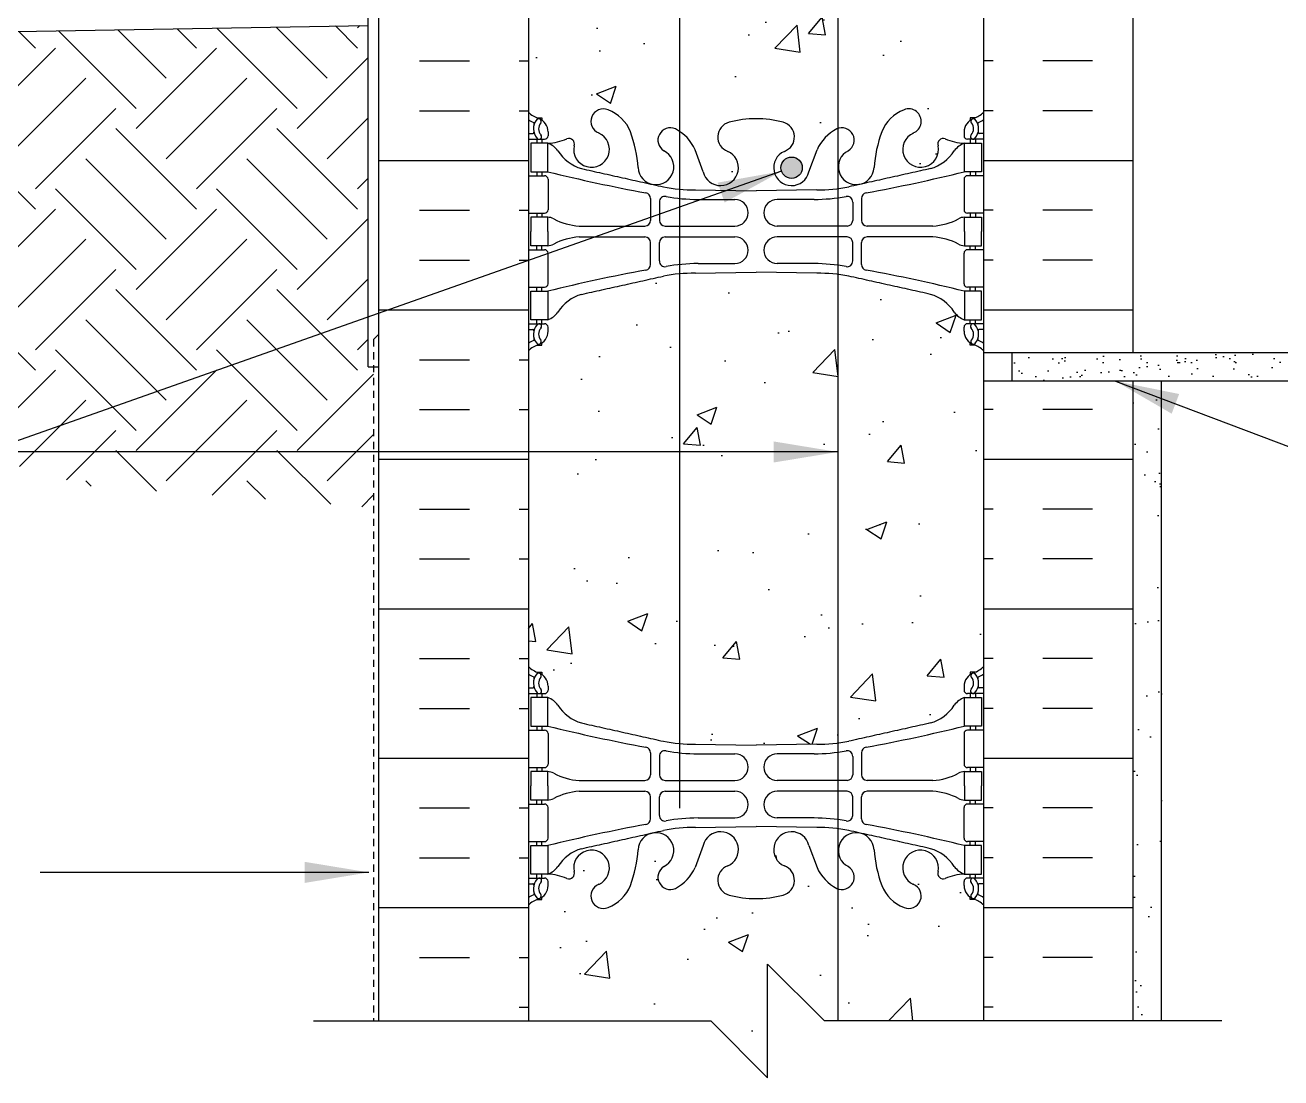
# Model space of a CAD drawing. Header units: inches. Extents: x 151.3 to 208.3, y 104.8 to 175.9.
# Drawn here: x 163.72 to 185.78, y 128.94 to 147.43 of the extents above; entities that cross this region are included whole.
import ezdxf

# ---------------------------------------------------------------- set-up
doc = ezdxf.new("R2010")
doc.units = ezdxf.units.IN
doc.header["$LTSCALE"] = 0.5
doc.header["$MEASUREMENT"] = 0
doc.linetypes.add('DASHED2', pattern=[0.375, 0.25, -0.125])
for name, color, linetype in [('HATCH', 12, 'Continuous'), ('line25', 2, 'Continuous'), ('LINE3', 3, 'Continuous'), ('LINE50', 5, 'Continuous'), ('LINE9', 9, 'Continuous'), ('TEXT', 4, 'Continuous'), ('Web_Edge', 9, 'Continuous')]:
    doc.layers.add(name, color=color, linetype=linetype)
doc.styles.add('DIM', font='romans.shx', dxfattribs={"width": 0.7})
doc.dimstyles.new('ext_12', dxfattribs={"dimscale": 12, "dimtxt": 0.075, "dimasz": 0.09375, "dimexe": 0.09375, "dimexo": 0.0625, "dimgap": 0.0625, "dimtad": 1, "dimdec": 1, "dimzin": 2, "dimdsep": 46, "dimlunit": 4, "dimtxsty": 'DIM', "dimcen": 0.09, "dimdle": 0.09375, "dimclrt": 4, "dimadec": 0, "dimazin": 0, "dimtfac": 1, "dimtdec": 1, "dimtmove": 2, "dimatfit": 3, "dimfxl": 1, "dimfrac": 2, "dimtolj": 1, "dimtzin": 0, "dimarcsym": 0})

msp = doc.modelspace()

# ---------------------------------------------------------------- hatches: boundary and pattern name
at = {"layer": 'HATCH'}
h = msp.add_hatch(dxfattribs=at)
h.set_pattern_fill('AR-CONC', color=256, scale=0.5)
h.set_pattern_definition([(50, (0, 0), (3.5863, -0.31376), [0.375, -4.125]), (355, (0, 0), (-0.693757, 3.76096), [0.3, -3.3]), (100.4514, (0.299, -0.026), (2.892544, 3.4472), [0.3187, -3.50571]), (46.1842, (0, 1), (5.33621, -0.8276), [0.5625, -6.1875]), (96.6356, (0.4447, 0.931), (4.67331, 4.87059), [0.47805, -5.25857]), (351.1842, (0, 1), (4.67331, 4.87059), [0.45, -4.95]), (21, (0.5, 0.75), (2.984535, -2.013094), [0.375, -4.125]), (326, (0.5, 0.75), (1.216577, 3.62575), [0.3, -3.3]), (71.4514, (0.7487, 0.5822), (4.20111, 1.612656), [0.3187, -3.50571]), (37.5, (0, 0), (0.060799, 1.664469), [0, -3.26, 0, -3.35, 0, -3.3125]), (7.5, (0, 0), (1.315348, 1.972059), [0, -1.91, 0, -3.185, 0, -1.2625]), (327.5, (-1.115, 0), (2.669112, -0.1127744), [0, -1.25, 0, -3.9, 0, -5.175]), (317.5, (-1.615, 0), (2.91593, 0.500525), [0, -1.625, 0, -2.59, 0, -3.675])])
edge = h.paths.add_edge_path()
edge.add_line((180.56, 174.938), (177.56, 174.938))
edge.add_line((177.56, 174.938), (176.56, 175.938))
edge.add_line((176.56, 175.938), (176.56, 173.938))
edge.add_line((176.56, 173.938), (175.56, 174.938))
edge.add_line((175.56, 174.938), (172.56, 174.938))
edge.add_line((172.56, 174.938), (172.56, 172.164))
edge.add_arc((172.906, 172.525), 0.5, 226.2109, 246.4218)
edge.add_line((172.706, 172.067), (172.796, 172.067))
edge.add_line((172.796, 172.067), (172.796, 172.025))
edge.add_arc((172.656, 171.818), 0.25, 0, 55.9442, ccw=False)
edge.add_line((172.906, 171.818), (172.906, 171.751))
edge.add_arc((172.843, 171.751), 0.0625, -90, 0, ccw=False)
edge.add_line((172.843, 171.688), (172.796, 171.688))
edge.add_line((172.796, 171.688), (172.796, 171.618))
edge.add_line((172.796, 171.618), (172.901, 171.618))
edge.add_arc((172.779, 171.276), 0.364, 34.9775, 70.3387, ccw=False)
edge.add_arc((173.702, 171.887), 0.743, 212.7919, 253.8107)
edge.add_spline(control_points=[(173.494, 171.173), (174.932, 170.852)], knot_values=[0, 0, 1, 1], degree=1, periodic=0)
edge.add_arc((175.488, 173.784), 2.984, 259.2546, 270.0995)
edge.add_line((175.493, 170.8), (176.56, 170.784))
edge.add_line((176.56, 170.784), (177.627, 170.8))
edge.add_arc((177.632, 173.784), 2.984, 269.9005, 280.7454)
edge.add_spline(control_points=[(178.188, 170.852), (179.626, 171.173)], knot_values=[0, 0, 1, 1], degree=1, periodic=0)
edge.add_arc((179.418, 171.887), 0.743, 286.1893, 327.2081)
edge.add_arc((180.341, 171.276), 0.364, 109.6613, 145.0225, ccw=False)
edge.add_line((180.219, 171.618), (180.324, 171.618))
edge.add_line((180.324, 171.618), (180.324, 171.688))
edge.add_line((180.324, 171.688), (180.276, 171.688))
edge.add_arc((180.276, 171.751), 0.0625, 180, 270, ccw=False)
edge.add_line((180.214, 171.751), (180.214, 171.818))
edge.add_arc((180.464, 171.818), 0.25, 124.0558, 180, ccw=False)
edge.add_line((180.324, 172.025), (180.324, 172.067))
edge.add_line((180.324, 172.067), (180.414, 172.067))
edge.add_arc((180.214, 172.525), 0.5, 293.5782, 313.7891)
edge.add_line((180.56, 172.164), (180.56, 174.938))
h.paths.add_polyline_path([(180.56, 165.938), (180.56, 167.972, 0.088416), (180.414, 168.069), (180.324, 168.069), (180.324, 168.111, -0.249069), (180.214, 168.318), (180.214, 168.386, -0.414214), (180.276, 168.448), (180.324, 168.448), (180.324, 168.518), (180.219, 168.518, 0.085348), (179.889, 168.443, -0.669601), (179.757, 168.563, 2.087231), (179.323, 168.338, -1), (179.16, 167.93, -0.21345), (178.767, 168.319, -0.069923), (178.631, 168.963, 1.702394), (178.181, 168.65, -0.940793), (177.977, 168.267, -0.173075), (177.631, 168.634), (177.489, 169.02, 1.612474), (177.057, 168.661, -0.734872), (177.034, 168.15, -0.068475), (176.56, 168.088, -0.068475), (176.086, 168.15, -0.734872), (176.063, 168.661, 1.612474), (175.631, 169.02), (175.489, 168.634, -0.173075), (175.143, 168.267, -0.940793), (174.939, 168.65, 1.702394), (174.489, 168.963, -0.069923), (174.352, 168.319, -0.21345), (173.96, 167.93, -1), (173.797, 168.338, 2.087231), (173.363, 168.563, -0.669601), (173.23, 168.443, 0.085348), (172.901, 168.518), (172.796, 168.518), (172.796, 168.448), (172.843, 168.448, -0.414214), (172.906, 168.386), (172.906, 168.318, -0.249069), (172.796, 168.111), (172.796, 168.069), (172.706, 168.069, 0.088416), (172.56, 167.972), (172.56, 165.938), (172.56, 165.178), (172.645, 165.439, -0.6), (172.745, 165.439), (172.794, 165.289), (172.92, 165.289, -0.414214), (172.97, 165.239), (172.97, 165.209), (173.07, 165.209), (173.07, 163.608, -0.380397), (173.363, 163.312, 2.087231), (173.797, 163.537, -1), (173.96, 163.946, -0.21345), (174.352, 163.557, -0.069923), (174.489, 162.913, 1.702394), (174.939, 163.225, -0.940793), (175.143, 163.609, -0.173075), (175.489, 163.242), (175.631, 162.855, 1.612474), (176.063, 163.215, -0.734872), (176.086, 163.726, -0.068475), (176.56, 163.788, -0.068475), (177.034, 163.726, -0.734872), (177.057, 163.215, 1.612474), (177.489, 162.855), (177.631, 163.242, -0.173075), (177.977, 163.609, -0.940793), (178.181, 163.225, 1.702394), (178.631, 162.913, -0.069923), (178.767, 163.557, -0.21345), (179.16, 163.946, -1), (179.323, 163.537, 2.087231), (179.757, 163.312, -0.380392), (180.05, 163.608), (180.05, 165.209), (180.15, 165.209), (180.15, 165.239, -0.414214), (180.2, 165.289), (180.326, 165.289), (180.375, 165.439, -0.6), (180.475, 165.439), (180.56, 165.178)])
h.paths.add_polyline_path([(176.484, 162.052, 0.225652), (176.109, 162.427), (173.445, 162.427, 0.225652), (173.07, 162.052), (173.07, 161.211, 0.225652), (173.445, 160.836), (176.109, 160.836, 0.225652), (176.484, 161.211)])
h.paths.add_polyline_path([(176.484, 160.27, 0.225652), (176.109, 160.645), (173.445, 160.645, 0.225652), (173.07, 160.27), (173.07, 159.43, 0.225652), (173.445, 159.055), (176.109, 159.055, 0.225652), (176.484, 159.43)])
h.paths.add_polyline_path([(180.05, 160.27, 0.225652), (179.675, 160.645), (177.011, 160.645, 0.225652), (176.636, 160.27), (176.636, 159.43, 0.225652), (177.011, 159.055), (179.675, 159.055, 0.225652), (180.05, 159.43)])
h.paths.add_polyline_path([(180.05, 162.052, 0.225652), (179.675, 162.427), (177.011, 162.427, 0.225652), (176.636, 162.052), (176.636, 161.211, 0.225652), (177.011, 160.836), (179.675, 160.836, 0.225652), (180.05, 161.211)])
h.paths.add_polyline_path([(172.87, 158.404, -0.37063), (173.063, 158.447, -0.37063), (173.256, 158.404, -0.520567), (173.536, 158.402, -0.520567), (173.815, 158.41, -0.520567), (174.126, 158.42, -0.445343), (174.348, 158.38, -0.520567), (174.576, 158.387, -0.520567), (174.825, 158.395, -0.520567), (175.104, 158.393, -0.520567), (175.384, 158.402, -0.520567), (175.694, 158.411, -0.445343), (175.917, 158.372, -0.520567), (176.145, 158.379, -0.520567), (176.393, 158.387, -0.520567), (176.673, 158.385, -0.520567), (176.952, 158.393, -0.520567), (177.263, 158.403, -0.445343), (177.485, 158.363, -0.520567), (177.713, 158.37, -0.520567), (177.961, 158.378, -0.175549), (178.057, 158.444, -0.175549), (178.153, 158.378, -0.520567), (178.401, 158.37, -0.520567), (178.629, 158.363, -0.445343), (178.852, 158.403, -0.445343), (179.074, 158.363, -0.520567), (179.302, 158.37, -0.520567), (179.55, 158.378, -0.175549), (179.646, 158.444, -0.175549), (179.742, 158.378, -0.520567), (179.99, 158.37, -0.520567), (180.218, 158.363, -0.316111), (180.56, 158.428), (192.208, 158.428), (192.208, 157.795), (191.208, 156.795), (193.208, 156.795), (192.208, 155.795), (192.208, 155.678), (180.56, 155.678), (180.56, 155.415, 0.567652), (180.3, 155.4), (180.3, 155.423, 0.492671), (180.08, 155.406, 0.445343), (179.857, 155.446, 0.445343), (179.634, 155.406, 0.520567), (179.407, 155.413, 0.520567), (179.158, 155.421, 0.520567), (178.879, 155.419, 0.520567), (178.599, 155.428, 0.077714), (178.56, 155.471, 0.077714), (178.521, 155.428, 0.520567), (178.241, 155.419, 0.520567), (177.961, 155.421, 0.520567), (177.713, 155.413, 0.520567), (177.485, 155.406, 0.445343), (177.263, 155.446, 0.520567), (176.952, 155.436, 0.520567), (176.673, 155.428, 0.520567), (176.393, 155.429, 0.520567), (176.145, 155.422, 0.520567), (175.917, 155.415, 0.445343), (175.694, 155.454, 0.520567), (175.384, 155.445, 0.520567), (175.104, 155.436, 0.520567), (174.825, 155.438, 0.520567), (174.576, 155.43, 0.520567), (174.348, 155.423, 0.445343), (174.126, 155.463, 0.520567), (173.815, 155.453, 0.520567), (173.536, 155.444, 0.520567), (173.256, 155.446, 0.520567), (173.008, 155.439, 0.182404), (172.925, 155.492), (172.925, 155.483), (172.84, 155.483, 0.145019), (172.78, 155.432, 0.122352), (172.727, 155.483), (172.575, 155.483, 0.028683), (172.56, 155.473), (172.56, 158.437, -0.068144), (172.59, 158.402, -0.520567)])
h.paths.add_polyline_path([(172.64, 157.743, -0.414214), (172.6, 157.703, -0.414214), (172.56, 157.743), (172.56, 157.963, -0.414214), (172.6, 158.003, -0.414214), (172.64, 157.963)], flags=16)
h.paths.add_polyline_path([(172.64, 156.133), (172.64, 155.913, -0.414214), (172.6, 155.873, -0.414214), (172.56, 155.913), (172.56, 156.133, -0.414214), (172.6, 156.173, -0.414214)], flags=16)
h.paths.add_polyline_path([(180.05, 158.719, 0.268138), (179.889, 158.867), (173.231, 158.867, 0.268156), (173.07, 158.719), (173.07, 158.45, -0.356222), (173.256, 158.404, -0.520567), (173.536, 158.402, -0.520567), (173.815, 158.41, -0.520567), (174.126, 158.42, -0.445343), (174.348, 158.38, -0.520567), (174.576, 158.387, -0.520567), (174.825, 158.395, -0.520567), (175.104, 158.393, -0.520567), (175.384, 158.402, -0.520567), (175.694, 158.411, -0.445343), (175.917, 158.372, -0.520567), (176.145, 158.379, -0.520567), (176.393, 158.387, -0.520567), (176.673, 158.385, -0.520567), (176.952, 158.393, -0.520567), (177.263, 158.403, -0.445343), (177.485, 158.363, -0.520567), (177.713, 158.37, -0.520567), (177.961, 158.378, -0.175549), (178.057, 158.444, -0.175549), (178.153, 158.378, -0.520567), (178.401, 158.37, -0.520567), (178.629, 158.363, -0.445343), (178.852, 158.403, -0.445343), (179.074, 158.363, -0.520567), (179.302, 158.37, -0.520567), (179.55, 158.378, -0.175549), (179.646, 158.444, -0.175549), (179.742, 158.378, -0.520567), (179.99, 158.37, -0.138388), (180.05, 158.416)])
h.paths.add_polyline_path([(180.05, 155.441, 0.356878), (179.857, 155.446, 0.445343), (179.634, 155.406, 0.520567), (179.407, 155.413, 0.520567), (179.158, 155.421, 0.520567), (178.879, 155.419, 0.520567), (178.599, 155.428, 0.077714), (178.56, 155.471, 0.077714), (178.521, 155.428, 0.520567), (178.241, 155.419, 0.520567), (177.961, 155.421, 0.520567), (177.713, 155.413, 0.520567), (177.485, 155.406, 0.445343), (177.263, 155.446, 0.520567), (176.952, 155.436, 0.520567), (176.673, 155.428, 0.520567), (176.393, 155.429, 0.520567), (176.145, 155.422, 0.520567), (175.917, 155.415, 0.445343), (175.694, 155.454, 0.520567), (175.384, 155.445, 0.520567), (175.104, 155.436, 0.520567), (174.825, 155.438, 0.520567), (174.576, 155.43, 0.520567), (174.348, 155.423, 0.445343), (174.126, 155.463, 0.520567), (173.815, 155.453, 0.520567), (173.536, 155.444, 0.520567), (173.256, 155.446, 0.356222), (173.07, 155.493), (173.07, 155.157, 0.268156), (173.231, 155.008), (179.889, 155.008, 0.268138), (180.05, 155.157)])
h.paths.add_polyline_path([(199.768, 158.428), (193.208, 158.428), (193.208, 158.19), (192.208, 157.19), (194.208, 157.19), (193.208, 156.19), (193.208, 155.678), (193.605, 155.678), (196.017, 155.678, -0.679626), (196.017, 156.178), (196.45, 156.301, 0.684458), (196.45, 156.801), (196.128, 156.801), (196.128, 156.926), (196.471, 156.926, -0.714868), (196.489, 156.182), (196.058, 156.06, 0.616244), (196.045, 155.803), (196.513, 155.803, -0.207325), (196.859, 155.678), (199.768, 155.678)])
h.paths.add_polyline_path([(180.56, 148.697), (180.481, 148.455, -0.725737), (180.375, 148.436), (180.326, 148.586), (180.2, 148.586, -0.414214), (180.15, 148.636), (180.15, 148.666), (180.05, 148.666), (180.05, 150.268, -0.380392), (179.757, 150.563, 2.087231), (179.323, 150.338, -1), (179.16, 149.93, -0.21345), (178.767, 150.319, -0.069923), (178.631, 150.963, 1.629604), (178.16, 150.662, -0.994662), (177.977, 150.267, -0.173075), (177.631, 150.634), (177.489, 151.02, 1.612474), (177.057, 150.661, -0.734872), (177.034, 150.15, -0.068475), (176.56, 150.088, -0.068475), (176.086, 150.15, -0.734872), (176.063, 150.661, 1.612474), (175.631, 151.02), (175.489, 150.634, -0.173075), (175.143, 150.267, -0.994662), (174.96, 150.662, 1.629604), (174.489, 150.963, -0.069923), (174.352, 150.319, -0.21345), (173.96, 149.93, -1), (173.797, 150.338, 2.087231), (173.363, 150.563, -0.380397), (173.07, 150.268), (173.07, 148.666), (172.97, 148.666), (172.97, 148.636, -0.414214), (172.92, 148.586), (172.794, 148.586), (172.751, 148.455, -0.725737), (172.645, 148.436), (172.56, 148.697), (172.56, 147.938), (172.56, 145.903, 0.088416), (172.706, 145.806), (172.796, 145.806), (172.796, 145.764, -0.249069), (172.906, 145.557), (172.906, 145.49, -0.414214), (172.843, 145.427), (172.796, 145.427), (172.796, 145.357), (172.901, 145.357, 0.085348), (173.23, 145.433, -0.669601), (173.363, 145.312, 2.087231), (173.797, 145.537, -1), (173.96, 145.946, -0.21345), (174.352, 145.557, -0.069923), (174.489, 144.913, 1.629604), (174.96, 145.214, -0.994662), (175.143, 145.609, -0.173075), (175.489, 145.242), (175.631, 144.855, 1.612474), (176.063, 145.215, -0.734872), (176.086, 145.726, -0.068475), (176.56, 145.788, -0.068475), (177.034, 145.726, -0.734872), (177.057, 145.215, 1.612474), (177.489, 144.855), (177.631, 145.242, -0.173075), (177.977, 145.609, -0.994662), (178.16, 145.214, 1.629604), (178.631, 144.913, -0.069923), (178.767, 145.557, -0.21345), (179.16, 145.946, -1), (179.323, 145.537, 2.087231), (179.757, 145.312, -0.669601), (179.889, 145.433, 0.085348), (180.219, 145.357), (180.324, 145.357), (180.324, 145.427), (180.276, 145.427, -0.414214), (180.214, 145.49), (180.214, 145.557, -0.249069), (180.324, 145.764), (180.324, 145.806), (180.414, 145.806, 0.088416), (180.56, 145.903), (180.56, 147.938)])
h.paths.add_polyline_path([(176.484, 154.446, 0.225652), (176.109, 154.821), (173.445, 154.821, 0.225652), (173.07, 154.446), (173.07, 153.605, 0.225652), (173.445, 153.23), (176.109, 153.23, 0.225652), (176.484, 153.605)])
h.paths.add_polyline_path([(176.484, 152.665, 0.225652), (176.109, 153.04), (173.445, 153.04, 0.225652), (173.07, 152.665), (173.07, 151.824, 0.225652), (173.445, 151.449), (176.109, 151.449, 0.225652), (176.484, 151.824)])
h.paths.add_polyline_path([(180.05, 152.665, 0.225652), (179.675, 153.04), (177.011, 153.04, 0.225652), (176.636, 152.665), (176.636, 151.824, 0.225652), (177.011, 151.449), (179.675, 151.449, 0.225652), (180.05, 151.824)])
h.paths.add_polyline_path([(180.56, 131.972, 0.088416), (180.414, 132.069), (180.324, 132.069), (180.324, 132.111, -0.249069), (180.214, 132.318), (180.214, 132.386, -0.414214), (180.276, 132.448), (180.324, 132.448), (180.324, 132.518), (180.219, 132.518, 0.085348), (179.889, 132.443, -0.669601), (179.757, 132.563, 2.087231), (179.323, 132.338, -1), (179.16, 131.93, -0.21345), (178.767, 132.319, -0.069923), (178.631, 132.963, 1.629604), (178.16, 132.662, -0.994662), (177.977, 132.267, -0.173075), (177.631, 132.634), (177.489, 133.02, 1.612474), (177.057, 132.661, -0.734872), (177.034, 132.15, -0.068475), (176.56, 132.088, -0.068475), (176.086, 132.15, -0.734872), (176.063, 132.661, 1.612474), (175.631, 133.02), (175.489, 132.634, -0.173075), (175.143, 132.267, -0.994662), (174.96, 132.662, 1.629604), (174.489, 132.963, -0.069923), (174.352, 132.319, -0.21345), (173.96, 131.93, -1), (173.797, 132.338, 2.087231), (173.363, 132.563, -0.669601), (173.23, 132.443, 0.085348), (172.901, 132.518), (172.796, 132.518), (172.796, 132.448), (172.843, 132.448, -0.414214), (172.906, 132.386), (172.906, 132.318, -0.249069), (172.796, 132.111), (172.796, 132.069), (172.706, 132.069, 0.088416), (172.56, 131.972), (172.56, 129.938), (175.763, 129.938), (176.763, 128.938), (176.763, 130.938), (177.763, 129.938), (180.56, 129.938)])
h = msp.add_hatch(dxfattribs=at)
h.set_pattern_fill('INSUL', color=256, scale=7, style=0)
h.set_pattern_definition([(0, (-2753.6016, -267.0718), (0, 2.625), []), (0, (-2753.6016, -266.1968), (0, 2.625), [0.875, -0.875]), (0, (-2753.6016, -265.3218), (0, 2.625), [0.875, -0.875])])
h.paths.add_polyline_path([(169.935, 129.938), (170.372, 129.938), (170.372, 130.438), (171.872, 130.438), (171.872, 129.938), (172.56, 129.938), (172.56, 147.938), (171.872, 147.938), (171.872, 148.438), (170.372, 148.438), (170.372, 147.938), (169.935, 147.938)])
h = msp.add_hatch(dxfattribs=at)
h.set_pattern_fill('INSUL', color=256, scale=7, style=0)
h.set_pattern_definition([(180, (3106.7215, -267.0718), (0, 2.625), []), (180, (3106.7215, -266.1968), (0, 2.625), [0.875, -0.875]), (180, (3106.7215, -265.3218), (0, 2.625), [0.875, -0.875])])
h.paths.add_polyline_path([(180.56, 141.678), (183.185, 141.678), (183.185, 147.938), (182.747, 147.938), (182.747, 148.438), (181.247, 148.438), (181.247, 147.938), (180.56, 147.938)])
h.paths.add_polyline_path([(183.185, 141.178), (180.56, 141.178), (180.56, 129.938), (181.247, 129.938), (181.247, 130.438), (182.747, 130.438), (182.747, 129.938), (183.185, 129.938)])
h = msp.add_hatch(dxfattribs=at)
h.set_pattern_fill('EARTH', color=256, scale=8, angle=45, style=0)
h.set_pattern_definition([(45, (62.0756, -39.2949), (2e-16, 2.828427), [2, -2]), (45, (61.5452, -38.7645), (2e-16, 2.828427), [2, -2]), (45, (61.0149, -38.2342), (2e-16, 2.828427), [2, -2]), (135, (61.0149, -37.8806), (-2.828427, 4e-16), [2, -2]), (135, (61.5452, -37.3503), (-2.828427, 4e-16), [2, -2]), (135, (62.0756, -36.82), (-2.828427, 4e-16), [2, -2])])
h.paths.add_polyline_path([(169.841, 138.957), (169.841, 141.428), (169.747, 141.428), (169.747, 147.428), (151.751, 147.114), (151.751, 146.005), (153.184, 145.079), (155.232, 144.145), (157.948, 141.921), (160.307, 140.631), (164.804, 139.341)])
h = msp.add_hatch(dxfattribs=at)
h.set_pattern_fill('AR-CONC', color=256, scale=0.5)
edge = h.paths.add_edge_path()
edge.add_arc((180.214, 141.35), 0.5, 46.2109, 66.4218)
edge.add_line((180.414, 141.808), (180.324, 141.808))
edge.add_line((180.324, 141.808), (180.324, 141.85))
edge.add_arc((180.464, 142.057), 0.25, 180, 235.9442, ccw=False)
edge.add_line((180.214, 142.057), (180.214, 142.125))
edge.add_arc((180.276, 142.125), 0.0625, 90, 180, ccw=False)
edge.add_line((180.276, 142.187), (180.324, 142.187))
edge.add_line((180.324, 142.187), (180.324, 142.257))
edge.add_line((180.324, 142.257), (180.219, 142.257))
edge.add_arc((180.341, 142.6), 0.364, 214.9775, 250.3387, ccw=False)
edge.add_arc((179.418, 141.989), 0.743, 32.7919, 73.8107)
edge.add_spline(control_points=[(179.626, 142.703), (178.188, 143.023)], knot_values=[0, 0, 1, 1], degree=1, periodic=0)
edge.add_arc((177.632, 140.091), 2.984, 79.2546, 90.0995)
edge.add_line((177.627, 143.075), (176.56, 143.091))
edge.add_line((176.56, 143.091), (175.493, 143.075))
edge.add_arc((175.488, 140.091), 2.984, 89.9005, 100.7454)
edge.add_spline(control_points=[(174.932, 143.023), (173.494, 142.703)], knot_values=[0, 0, 1, 1], degree=1, periodic=0)
edge.add_arc((173.702, 141.989), 0.743, 106.1893, 147.2081)
edge.add_arc((172.779, 142.6), 0.364, 289.6613, 325.0225, ccw=False)
edge.add_line((172.901, 142.257), (172.796, 142.257))
edge.add_line((172.796, 142.257), (172.796, 142.187))
edge.add_line((172.796, 142.187), (172.843, 142.187))
edge.add_arc((172.843, 142.125), 0.0625, 0, 90, ccw=False)
edge.add_line((172.906, 142.125), (172.906, 142.057))
edge.add_arc((172.656, 142.057), 0.25, 304.0558, 360, ccw=False)
edge.add_line((172.796, 141.85), (172.796, 141.808))
edge.add_line((172.796, 141.808), (172.706, 141.808))
edge.add_arc((172.906, 141.35), 0.5, 113.5782, 133.7891)
edge.add_line((172.56, 141.711), (172.56, 136.164))
edge.add_arc((172.906, 136.525), 0.5, 226.2109, 246.4218)
edge.add_line((172.706, 136.067), (172.796, 136.067))
edge.add_line((172.796, 136.067), (172.796, 136.025))
edge.add_arc((172.656, 135.818), 0.25, 0, 55.9442, ccw=False)
edge.add_line((172.906, 135.818), (172.906, 135.751))
edge.add_arc((172.843, 135.751), 0.0625, -90, 0, ccw=False)
edge.add_line((172.843, 135.688), (172.796, 135.688))
edge.add_line((172.796, 135.688), (172.796, 135.618))
edge.add_line((172.796, 135.618), (172.901, 135.618))
edge.add_arc((172.779, 135.276), 0.364, 34.9775, 70.3387, ccw=False)
edge.add_arc((173.702, 135.887), 0.743, 212.7919, 253.8107)
edge.add_spline(control_points=[(173.494, 135.173), (174.932, 134.852)], knot_values=[0, 0, 1, 1], degree=1, periodic=0)
edge.add_arc((175.488, 137.784), 2.984, 259.2546, 270.0995)
edge.add_line((175.493, 134.8), (176.56, 134.784))
edge.add_line((176.56, 134.784), (177.627, 134.8))
edge.add_arc((177.632, 137.784), 2.984, 269.9005, 280.7454)
edge.add_spline(control_points=[(178.188, 134.852), (179.626, 135.173)], knot_values=[0, 0, 1, 1], degree=1, periodic=0)
edge.add_arc((179.418, 135.887), 0.743, 286.1893, 327.2081)
edge.add_arc((180.341, 135.276), 0.364, 109.6613, 145.0225, ccw=False)
edge.add_line((180.219, 135.618), (180.324, 135.618))
edge.add_line((180.324, 135.618), (180.324, 135.688))
edge.add_line((180.324, 135.688), (180.276, 135.688))
edge.add_arc((180.276, 135.751), 0.0625, 180, 270, ccw=False)
edge.add_line((180.214, 135.751), (180.214, 135.818))
edge.add_arc((180.464, 135.818), 0.25, 124.0558, 180, ccw=False)
edge.add_line((180.324, 136.025), (180.324, 136.067))
edge.add_line((180.324, 136.067), (180.414, 136.067))
edge.add_arc((180.214, 136.525), 0.5, 293.5782, 313.7891)
edge.add_line((180.56, 136.164), (180.56, 141.711))
h = msp.add_hatch(dxfattribs=at)
h.set_pattern_fill('AR-SAND', color=256, scale=0.25, style=0)
h.set_pattern_definition([(37.5, (118.738, 48.12135), (-0.0157483, 0.481706), [0, -0.38, 0, -0.425, 0, -0.40625]), (7.5, (118.738, 48.12135), (0.4424442, 0.7055365), [0, -0.205, 0, -0.3425, 0, -0.13125]), (327.5, (118.4305, 48.12135), (0.7785355, 0.0014148), [0, -0.125, 0, -0.45, 0, -0.5875]), (317.5, (118.4305, 48.12135), (0.7515317, 0.219419), [0, -0.0625, 0, -0.295, 0, -0.3375])])
h.paths.add_polyline_path([(199.768, 141.178), (199.768, 141.678), (181.06, 141.678), (181.06, 141.178)])
h = msp.add_hatch(dxfattribs=at)
h.set_pattern_fill('AR-SAND', color=256, scale=0.5, style=0)
h.set_pattern_definition([(37.5, (64.07556, -39.29485), (-0.0314967, 0.963412), [0, -0.76, 0, -0.85, 0, -0.8125]), (7.5, (64.0756, -39.2949), (0.884888, 1.411073), [0, -0.41, 0, -0.685, 0, -0.2625]), (327.5, (63.46056, -39.29485), (1.557071, 0.0028295), [0, -0.25, 0, -0.9, 0, -1.175]), (317.5, (63.4606, -39.2949), (1.503063, 0.438838), [0, -0.125, 0, -0.59, 0, -0.675])])
h.paths.add_polyline_path([(183.685, 141.178), (183.185, 141.178), (183.185, 138.248), (183.685, 137.3)])
h.paths.add_polyline_path([(183.685, 137.3), (183.185, 138.248), (183.185, 129.938), (183.685, 129.938)])
at = {"layer": 'LINE3'}
msp.add_hatch(color=256, dxfattribs=at).paths.add_polyline_path([(176.996, 144.928, 1), (177.371, 144.928, 1)])

# ---------------------------------------------------------------- linework, layer by layer
at = {"layer": 'HATCH'}
msp.add_line((176.278, 144.904), (176.278, 144.904), dxfattribs=at)
at = {"layer": 'line25'}
for p, q in [((172.56, 147.938), (172.56, 129.938)), ((180.56, 129.938), (180.56, 147.938)), ((181.06, 141.178), (181.06, 141.678))]:
    msp.add_line(p, q, dxfattribs=at)
at = {"layer": 'LINE3'}
for p, q in [((175.214, 174.738), (175.214, 133.678)), ((177.995, 152.889), (177.995, 129.938))]:
    msp.add_line(p, q, dxfattribs=at)
msp.add_circle((177.184, 144.928), 0.188, dxfattribs=at)
at = {"layer": 'LINE50'}
for p, q in [((169.935, 129.938), (169.935, 147.938)), ((183.185, 141.678), (183.185, 147.938)), ((151.553, 147.11), (169.747, 147.428)), ((183.185, 129.938), (183.185, 141.178))]:
    msp.add_line(p, q, dxfattribs=at)
at = {"layer": 'LINE9', "color": 9}
msp.add_line((169.747, 141.428), (169.747, 154.003), dxfattribs=at)
at = {"layer": 'LINE9', "linetype": 'DASHED2'}
for q in [(169.935, 142.004), (169.841, 129.938)]:
    msp.add_line((169.841, 141.91), q, dxfattribs=at)
at = {"layer": 'LINE9'}
for p, q in [((199.768, 141.678), (180.56, 141.678)), ((169.747, 141.428), (169.935, 141.428)), ((199.768, 141.178), (180.56, 141.178)), ((183.685, 129.938), (183.685, 141.178)), ((176.763, 128.938), (176.763, 130.938)), ((176.763, 130.938), (177.763, 129.938)), ((168.785, 129.938), (175.763, 129.938)), ((175.763, 129.938), (176.763, 128.938)), ((184.741, 129.938), (177.763, 129.938))]:
    msp.add_line(p, q, dxfattribs=at)
at = {"layer": 'Web_Edge'}
for p, q in [((172.706, 145.806), (172.796, 145.806)), ((172.796, 145.806), (172.796, 145.764)), ((180.414, 145.806), (180.324, 145.806)), ((180.324, 145.806), (180.324, 145.764)), ((172.56, 145.527), (172.638, 145.527)), ((172.56, 145.427), (172.843, 145.427)), ((172.706, 145.427), (172.706, 145.357)), ((172.796, 145.427), (172.796, 145.357)), ((172.906, 145.557), (172.906, 145.49)), ((180.214, 145.557), (180.214, 145.49)), ((180.56, 145.427), (180.276, 145.427)), ((180.324, 145.427), (180.324, 145.357)), ((180.414, 145.427), (180.414, 145.357)), ((180.56, 145.527), (180.482, 145.527)), ((175.631, 144.855), (175.489, 145.242)), ((177.489, 144.855), (177.631, 145.242)), ((172.56, 144.787), (172.843, 144.787)), ((172.706, 144.857), (172.706, 144.787)), ((172.796, 144.857), (172.796, 144.787)), ((172.906, 144.725), (172.906, 144.19)), ((180.214, 144.725), (180.214, 144.19)), ((180.56, 144.787), (180.276, 144.787)), ((180.324, 144.857), (180.324, 144.787)), ((180.414, 144.857), (180.414, 144.787)), ((175.493, 144.539), (176.56, 144.523)), ((177.627, 144.539), (176.56, 144.523)), ((174.708, 144.387), (174.708, 144.002)), ((174.861, 144.325), (174.861, 144.002)), ((175.541, 144.371), (176.188, 144.371)), ((177.579, 144.371), (176.932, 144.371)), ((178.259, 144.325), (178.259, 144.002)), ((178.412, 144.387), (178.412, 144.002)), ((172.56, 144.127), (172.843, 144.127)), ((172.706, 144.127), (172.706, 144.057)), ((172.796, 144.127), (172.796, 144.057)), ((180.56, 144.127), (180.276, 144.127)), ((180.324, 144.127), (180.324, 144.057)), ((180.414, 144.127), (180.414, 144.057)), ((173.454, 143.902), (174.608, 143.902)), ((174.961, 143.902), (176.188, 143.902)), ((178.159, 143.902), (176.932, 143.902)), ((179.666, 143.902), (178.512, 143.902)), ((173.454, 143.713), (174.608, 143.712)), ((174.961, 143.712), (176.188, 143.712)), ((178.159, 143.712), (176.932, 143.712)), ((179.666, 143.713), (178.512, 143.712)), ((172.56, 143.487), (172.843, 143.487)), ((172.706, 143.487), (172.706, 143.557)), ((172.796, 143.487), (172.796, 143.557)), ((172.906, 142.89), (172.906, 143.425)), ((174.708, 143.227), (174.708, 143.612)), ((174.861, 143.289), (174.861, 143.612)), ((178.259, 143.289), (178.259, 143.612)), ((178.412, 143.227), (178.412, 143.612)), ((180.214, 142.89), (180.214, 143.425)), ((180.56, 143.487), (180.276, 143.487)), ((180.324, 143.487), (180.324, 143.557)), ((180.414, 143.487), (180.414, 143.557)), ((175.541, 143.243), (176.188, 143.243)), ((177.579, 143.243), (176.932, 143.243)), ((175.493, 143.075), (176.56, 143.091)), ((177.627, 143.075), (176.56, 143.091)), ((172.56, 142.827), (172.843, 142.827)), ((172.706, 142.757), (172.706, 142.827)), ((172.796, 142.757), (172.796, 142.827)), ((180.56, 142.827), (180.276, 142.827)), ((180.324, 142.757), (180.324, 142.827)), ((180.414, 142.757), (180.414, 142.827)), ((172.56, 142.187), (172.843, 142.187)), ((172.56, 142.087), (172.638, 142.087)), ((172.706, 142.187), (172.706, 142.257)), ((172.796, 142.187), (172.796, 142.257)), ((172.906, 142.057), (172.906, 142.125)), ((180.214, 142.057), (180.214, 142.125)), ((180.56, 142.187), (180.276, 142.187)), ((180.324, 142.187), (180.324, 142.257)), ((180.414, 142.187), (180.414, 142.257)), ((180.56, 142.087), (180.482, 142.087)), ((172.796, 141.808), (172.796, 141.85)), ((180.324, 141.808), (180.324, 141.85)), ((172.706, 141.808), (172.796, 141.808)), ((180.414, 141.808), (180.324, 141.808)), ((172.706, 136.067), (172.796, 136.067)), ((172.796, 136.067), (172.796, 136.025)), ((180.414, 136.067), (180.324, 136.067)), ((180.324, 136.067), (180.324, 136.025)), ((172.56, 135.788), (172.638, 135.788)), ((172.56, 135.688), (172.843, 135.688)), ((172.706, 135.688), (172.706, 135.618)), ((172.796, 135.688), (172.796, 135.618)), ((172.906, 135.818), (172.906, 135.751)), ((180.214, 135.818), (180.214, 135.751)), ((180.56, 135.688), (180.276, 135.688)), ((180.324, 135.688), (180.324, 135.618)), ((180.414, 135.688), (180.414, 135.618)), ((180.56, 135.788), (180.482, 135.788)), ((172.56, 135.048), (172.843, 135.048)), ((172.706, 135.118), (172.706, 135.048)), ((172.796, 135.118), (172.796, 135.048)), ((180.56, 135.048), (180.276, 135.048)), ((180.324, 135.118), (180.324, 135.048)), ((180.414, 135.118), (180.414, 135.048)), ((172.906, 134.986), (172.906, 134.451)), ((175.493, 134.8), (176.56, 134.784)), ((177.627, 134.8), (176.56, 134.784)), ((180.214, 134.986), (180.214, 134.451)), ((174.708, 134.648), (174.708, 134.264)), ((174.861, 134.586), (174.861, 134.264)), ((175.541, 134.632), (176.188, 134.632)), ((177.579, 134.632), (176.932, 134.632)), ((178.259, 134.586), (178.259, 134.264)), ((178.412, 134.648), (178.412, 134.264)), ((172.56, 134.388), (172.843, 134.388)), ((172.706, 134.388), (172.706, 134.318)), ((172.796, 134.388), (172.796, 134.318)), ((180.56, 134.388), (180.276, 134.388)), ((180.324, 134.388), (180.324, 134.318)), ((180.414, 134.388), (180.414, 134.318)), ((173.454, 134.163), (174.608, 134.164)), ((174.961, 134.164), (176.188, 134.164)), ((178.159, 134.164), (176.932, 134.164)), ((179.666, 134.163), (178.512, 134.164)), ((173.454, 133.974), (174.608, 133.973)), ((174.961, 133.973), (176.188, 133.973)), ((178.159, 133.973), (176.932, 133.973)), ((179.666, 133.974), (178.512, 133.973)), ((172.56, 133.748), (172.843, 133.748)), ((172.706, 133.748), (172.706, 133.818)), ((172.796, 133.748), (172.796, 133.818)), ((174.708, 133.488), (174.708, 133.873)), ((174.861, 133.55), (174.861, 133.873)), ((178.259, 133.55), (178.259, 133.873)), ((178.412, 133.488), (178.412, 133.873)), ((180.56, 133.748), (180.276, 133.748)), ((180.324, 133.748), (180.324, 133.818)), ((180.414, 133.748), (180.414, 133.818)), ((172.906, 133.151), (172.906, 133.686)), ((175.541, 133.504), (176.188, 133.504)), ((177.579, 133.504), (176.932, 133.504)), ((180.214, 133.151), (180.214, 133.686)), ((175.493, 133.336), (176.56, 133.352)), ((177.627, 133.336), (176.56, 133.352)), ((172.56, 133.088), (172.843, 133.088)), ((172.706, 133.018), (172.706, 133.088)), ((172.796, 133.018), (172.796, 133.088)), ((180.56, 133.088), (180.276, 133.088)), ((180.324, 133.018), (180.324, 133.088)), ((180.414, 133.018), (180.414, 133.088)), ((175.631, 133.02), (175.489, 132.634)), ((177.489, 133.02), (177.631, 132.634)), ((172.56, 132.448), (172.843, 132.448)), ((172.706, 132.448), (172.706, 132.518)), ((172.796, 132.448), (172.796, 132.518)), ((172.906, 132.318), (172.906, 132.386)), ((180.214, 132.318), (180.214, 132.386)), ((180.56, 132.448), (180.276, 132.448)), ((180.324, 132.448), (180.324, 132.518)), ((180.414, 132.448), (180.414, 132.518)), ((172.56, 132.348), (172.638, 132.348)), ((180.56, 132.348), (180.482, 132.348)), ((172.706, 132.069), (172.796, 132.069)), ((172.796, 132.069), (172.796, 132.111)), ((180.324, 132.069), (180.324, 132.111)), ((180.414, 132.069), (180.324, 132.069))]:
    msp.add_line(p, q, dxfattribs=at)
for points in [[(172.601, 144.857), (172.901, 144.857), (172.901, 145.357), (172.601, 145.357)], [(180.519, 144.857), (180.219, 144.857), (180.219, 145.357), (180.519, 145.357)], [(172.601, 142.757), (172.901, 142.757), (172.901, 142.257), (172.601, 142.257)], [(180.519, 142.757), (180.219, 142.757), (180.219, 142.257), (180.519, 142.257)], [(172.601, 135.118), (172.901, 135.118), (172.901, 135.618), (172.601, 135.618)], [(180.519, 135.118), (180.219, 135.118), (180.219, 135.618), (180.519, 135.618)], [(172.601, 133.018), (172.901, 133.018), (172.901, 132.518), (172.601, 132.518)], [(180.519, 133.018), (180.219, 133.018), (180.219, 132.518), (180.519, 132.518)]]:
    msp.add_lwpolyline(points, close=True, dxfattribs=at)
for points in [[(172.901, 143.807), (172.901, 144.057), (172.601, 144.057), (172.601, 143.807)], [(180.219, 143.807), (180.219, 144.057), (180.519, 144.057), (180.519, 143.807)], [(172.901, 143.807), (172.901, 143.557), (172.601, 143.557), (172.601, 143.807)], [(180.219, 143.807), (180.219, 143.557), (180.519, 143.557), (180.519, 143.807)], [(172.901, 134.068), (172.901, 134.318), (172.601, 134.318), (172.601, 134.068)], [(180.219, 134.068), (180.219, 134.318), (180.519, 134.318), (180.519, 134.068)], [(172.901, 134.068), (172.901, 133.818), (172.601, 133.818), (172.601, 134.068)], [(180.219, 134.068), (180.219, 133.818), (180.519, 133.818), (180.519, 134.068)]]:
    msp.add_lwpolyline(points, dxfattribs=at)
for centre, radius, start, end in [((172.906, 146.264), 0.5, 226.2109, 250.5288), ((173.879, 145.742), 0.22, 68.1963, 248.1963), ((173.721, 145.313), 0.677, 21.1239, 69.3197), ((179.399, 145.313), 0.677, 110.6803, 158.8761), ((179.241, 145.742), 0.22, 291.8037, 111.8037), ((180.214, 146.264), 0.5, 289.4712, 313.7891), ((172.906, 146.264), 0.6, 234.7832, 245.0748), ((172.9, 145.612), 0.25, 140.1145, 222.4609), ((172.644, 145.701), 0.021, 343.464, 63.9957), ((172.742, 145.743), 0.045, 321.448, 139.1879), ((172.656, 145.557), 0.25, 0, 70.5288), ((172.9, 145.612), 0.16, 140.0001, 222.4609), ((175.053, 145.411), 0.217, 65.5264, 238.537), ((174.802, 144.941), 0.75, 23.6938, 62.9705), ((176.154, 145.467), 0.268, 104.7892, 250.0338), ((176.548, 144.034), 1.754, 89.6229, 105.2918), ((176.572, 144.034), 1.754, 74.7082, 90.3771), ((176.966, 145.467), 0.268, 289.9662, 75.2108), ((178.318, 144.941), 0.75, 117.0295, 156.3062), ((178.067, 145.411), 0.217, 301.463, 114.4736), ((180.464, 145.557), 0.25, 109.4712, 180), ((180.378, 145.743), 0.045, 40.8121, 218.552), ((180.22, 145.612), 0.16, 317.5391, 39.9999), ((180.22, 145.612), 0.25, 317.5391, 39.8855), ((180.476, 145.701), 0.021, 116.0043, 196.536), ((180.214, 146.264), 0.6, 294.9252, 305.2168), ((172.638, 145.547), 0.0196, 269.4032, 15.4901), ((172.748, 145.473), 0.045, 222.4609, 42.4609), ((172.843, 145.49), 0.0625, 270, 0), ((172.846, 146.353), 0.997, 273.1538, 293.1467), ((173.272, 145.345), 0.0968, 340.1551, 110.4331), ((173.67, 145.25), 0.314, 168.5886, 66.1916), ((172.13, 144.748), 2.365, 4.3895, 20.0015), ((180.99, 144.748), 2.365, 159.9985, 175.6105), ((179.45, 145.25), 0.314, 113.8084, 11.4114), ((179.848, 145.345), 0.0968, 69.5669, 199.8449), ((180.274, 146.353), 0.997, 246.8533, 266.8462), ((180.276, 145.49), 0.0625, 180, 270), ((180.371, 145.473), 0.045, 137.5391, 317.5391), ((180.482, 145.547), 0.0196, 164.5099, 270.5968), ((172.779, 145.015), 0.364, 34.9775, 70.3387), ((173.702, 145.626), 0.743, 212.7919, 253.8107), ((174.801, 144.944), 0.314, 182.7357, 63.9348), ((175.936, 144.928), 0.314, 193.4146, 66.1916), ((177.184, 144.928), 0.314, 113.8084, 346.5854), ((178.319, 144.944), 0.314, 116.0652, 357.2643), ((179.418, 145.626), 0.743, 286.1893, 327.2081), ((180.341, 145.015), 0.364, 109.6613, 145.0225), ((172.843, 144.725), 0.0625, 0, 90), ((179.71, 172.278), 28.253, 256.0552, 259.6343), ((173.41, 172.278), 28.253, 280.3657, 283.9448), ((180.276, 144.725), 0.0625, 90, 180), ((175.488, 147.523), 2.984, 259.2546, 270.0995), ((177.632, 147.523), 2.984, 269.9005, 280.7454), ((174.608, 144.387), 0.1, 360, 79.6343), ((174.961, 144.325), 0.1, 79.2546, 180), ((175.535, 147.355), 2.984, 259.2546, 270.0995), ((176.188, 144.137), 0.234, 270, 90), ((176.932, 144.137), 0.234, 90, 270), ((177.584, 147.355), 2.984, 269.9005, 280.7454), ((178.159, 144.325), 0.1, 0, 100.7454), ((178.512, 144.387), 0.1, 100.3657, 180), ((172.843, 144.19), 0.0625, 270, 0), ((172.897, 143.839), 0.219, 60.4937, 88.92), ((180.223, 143.839), 0.219, 91.08, 119.5063), ((180.276, 144.19), 0.0625, 180, 270), ((173.539, 145.058), 1.16, 242.5844, 265.8032), ((174.608, 144.002), 0.1, 270.0388, 360), ((174.961, 144.002), 0.1, 180, 270), ((178.159, 144.002), 0.1, 270, 0), ((178.512, 144.002), 0.1, 180, 269.9612), ((179.581, 145.058), 1.16, 274.1968, 297.4156), ((173.539, 142.556), 1.16, 94.1968, 117.4156), ((174.608, 143.612), 0.1, 0, 89.9612), ((174.961, 143.612), 0.1, 90, 180), ((176.188, 143.478), 0.234, 270, 90), ((176.932, 143.478), 0.234, 90, 270), ((178.159, 143.612), 0.1, 0, 90), ((178.512, 143.612), 0.1, 90.0388, 180), ((179.581, 142.556), 1.16, 62.5844, 85.8032), ((172.843, 143.425), 0.0625, 0, 90), ((172.897, 143.776), 0.219, 271.08, 299.5063), ((180.223, 143.776), 0.219, 240.4937, 268.92), ((180.276, 143.425), 0.0625, 90, 180), ((174.608, 143.227), 0.1, 280.3657, 0), ((174.961, 143.289), 0.1, 180, 280.7454), ((175.535, 140.259), 2.984, 89.9005, 100.7454), ((177.584, 140.259), 2.984, 79.2546, 90.0995), ((178.159, 143.289), 0.1, 259.2546, 0), ((178.512, 143.227), 0.1, 180, 259.6343), ((179.71, 115.337), 28.253, 100.3657, 103.9448), ((175.488, 140.091), 2.984, 89.9005, 100.7454), ((177.632, 140.091), 2.984, 79.2546, 90.0995), ((173.41, 115.337), 28.253, 76.0552, 79.6343), ((172.843, 142.89), 0.0625, 270, 0), ((180.276, 142.89), 0.0625, 180, 270), ((173.702, 141.989), 0.743, 106.1893, 147.2081), ((179.418, 141.989), 0.743, 32.7919, 73.8107), ((172.779, 142.6), 0.364, 289.6613, 325.0225), ((180.341, 142.6), 0.364, 214.9775, 250.3387), ((172.638, 142.068), 0.0196, 344.5099, 90.5968), ((172.9, 142.003), 0.25, 137.5391, 219.8855), ((172.748, 142.141), 0.045, 317.5391, 137.5391), ((172.9, 142.003), 0.16, 137.5391, 219.9999), ((172.843, 142.125), 0.0625, 360, 90), ((180.276, 142.125), 0.0625, 90, 180), ((180.371, 142.141), 0.045, 42.4609, 222.4609), ((180.22, 142.003), 0.16, 320.0001, 42.4609), ((180.22, 142.003), 0.25, 320.1145, 42.4609), ((180.482, 142.068), 0.0196, 89.4032, 195.4901), ((172.906, 141.35), 0.6, 114.9252, 125.2168), ((172.644, 141.913), 0.021, 296.0043, 16.536), ((172.742, 141.872), 0.045, 220.8121, 38.552), ((172.656, 142.057), 0.25, 289.4712, 360), ((180.464, 142.057), 0.25, 180, 250.5288), ((180.378, 141.872), 0.045, 141.448, 319.1879), ((180.476, 141.913), 0.021, 163.464, 243.9957), ((180.214, 141.35), 0.6, 54.7832, 65.0748), ((172.906, 141.35), 0.5, 109.4712, 133.7891), ((180.214, 141.35), 0.5, 46.2109, 70.5288), ((172.906, 136.525), 0.5, 226.2109, 250.5288), ((180.214, 136.525), 0.5, 289.4712, 313.7891), ((172.906, 136.525), 0.6, 234.7832, 245.0748), ((172.9, 135.873), 0.25, 140.1145, 222.4609), ((172.644, 135.962), 0.021, 343.464, 63.9957), ((172.742, 136.004), 0.045, 321.448, 139.1879), ((172.656, 135.818), 0.25, 0, 70.5288), ((172.9, 135.873), 0.16, 140.0001, 222.4609), ((180.464, 135.818), 0.25, 109.4712, 180), ((180.378, 136.004), 0.045, 40.8121, 218.552), ((180.22, 135.873), 0.16, 317.5391, 39.9999), ((180.22, 135.873), 0.25, 317.5391, 39.8855), ((180.476, 135.962), 0.021, 116.0043, 196.536), ((180.214, 136.525), 0.6, 294.9252, 305.2168), ((172.638, 135.808), 0.0196, 269.4032, 15.4901), ((172.748, 135.734), 0.045, 222.4609, 42.4609), ((172.843, 135.751), 0.0625, 270, 0), ((180.276, 135.751), 0.0625, 180, 270), ((180.371, 135.734), 0.045, 137.5391, 317.5391), ((180.482, 135.808), 0.0196, 164.5099, 270.5968), ((172.779, 135.276), 0.364, 34.9775, 70.3387), ((173.702, 135.887), 0.743, 212.7919, 253.8107), ((179.418, 135.887), 0.743, 286.1893, 327.2081), ((180.341, 135.276), 0.364, 109.6613, 145.0225), ((172.843, 134.986), 0.0625, 0, 90), ((179.71, 162.539), 28.253, 256.0552, 259.6343), ((173.41, 162.539), 28.253, 280.3657, 283.9448), ((180.276, 134.986), 0.0625, 90, 180), ((175.488, 137.784), 2.984, 259.2546, 270.0995), ((177.632, 137.784), 2.984, 269.9005, 280.7454), ((174.608, 134.648), 0.1, 360, 79.6343), ((174.961, 134.586), 0.1, 79.2546, 180), ((175.535, 137.616), 2.984, 259.2546, 270.0995), ((176.188, 134.398), 0.234, 270, 90), ((176.932, 134.398), 0.234, 90, 270), ((177.584, 137.616), 2.984, 269.9005, 280.7454), ((178.159, 134.586), 0.1, 0, 100.7454), ((178.512, 134.648), 0.1, 100.3657, 180), ((172.843, 134.451), 0.0625, 270, 0), ((180.276, 134.451), 0.0625, 180, 270), ((172.897, 134.1), 0.219, 60.4937, 88.92), ((173.539, 135.319), 1.16, 242.5844, 265.8032), ((174.608, 134.264), 0.1, 270.0388, 360), ((174.961, 134.264), 0.1, 180, 270), ((178.159, 134.264), 0.1, 270, 0), ((178.512, 134.264), 0.1, 180, 269.9612), ((179.581, 135.319), 1.16, 274.1968, 297.4156), ((180.223, 134.1), 0.219, 91.08, 119.5063), ((173.539, 132.817), 1.16, 94.1968, 117.4156), ((174.608, 133.873), 0.1, 0, 89.9612), ((174.961, 133.873), 0.1, 90, 180), ((176.188, 133.739), 0.234, 270, 90), ((176.932, 133.739), 0.234, 90, 270), ((178.159, 133.873), 0.1, 0, 90), ((178.512, 133.873), 0.1, 90.0388, 180), ((179.581, 132.817), 1.16, 62.5844, 85.8032), ((172.843, 133.686), 0.0625, 0, 90), ((172.897, 134.037), 0.219, 271.08, 299.5063), ((180.223, 134.037), 0.219, 240.4937, 268.92), ((180.276, 133.686), 0.0625, 90, 180), ((174.608, 133.488), 0.1, 280.3657, 0), ((174.961, 133.55), 0.1, 180, 280.7454), ((175.535, 130.52), 2.984, 89.9005, 100.7454), ((177.584, 130.52), 2.984, 79.2546, 90.0995), ((178.159, 133.55), 0.1, 259.2546, 0), ((178.512, 133.488), 0.1, 180, 259.6343), ((179.71, 105.598), 28.253, 100.3657, 103.9448), ((175.488, 130.353), 2.984, 89.9005, 100.7454), ((175.936, 132.948), 0.314, 293.8084, 166.5854), ((177.184, 132.948), 0.314, 13.4146, 246.1916), ((177.632, 130.353), 2.984, 79.2546, 90.0995), ((173.41, 105.598), 28.253, 76.0552, 79.6343), ((172.843, 133.151), 0.0625, 270, 0), ((174.801, 132.932), 0.314, 296.0652, 177.2643), ((178.319, 132.932), 0.314, 2.7357, 243.9348), ((180.276, 133.151), 0.0625, 180, 270), ((173.702, 132.25), 0.743, 106.1893, 147.2081), ((173.67, 132.625), 0.314, 293.8084, 191.4114), ((172.13, 133.128), 2.365, 339.9985, 355.6105), ((180.99, 133.128), 2.365, 184.3895, 200.0015), ((179.45, 132.625), 0.314, 348.5886, 246.1916), ((179.418, 132.25), 0.743, 32.7919, 73.8107), ((172.779, 132.861), 0.364, 289.6613, 325.0225), ((175.053, 132.465), 0.217, 121.463, 294.4736), ((174.802, 132.935), 0.75, 297.0295, 336.3062), ((176.154, 132.409), 0.268, 109.9662, 255.2108), ((176.966, 132.409), 0.268, 284.7892, 70.0338), ((178.318, 132.935), 0.75, 203.6938, 242.9705), ((178.067, 132.465), 0.217, 245.5264, 58.537), ((180.341, 132.861), 0.364, 214.9775, 250.3387), ((172.9, 132.264), 0.25, 137.5391, 219.8855), ((172.748, 132.402), 0.045, 317.5391, 137.5391), ((172.9, 132.264), 0.16, 137.5391, 219.9999), ((172.843, 132.386), 0.0625, 360, 90), ((172.846, 131.523), 0.997, 66.8533, 86.8462), ((173.272, 132.53), 0.0968, 249.5669, 19.8449), ((179.848, 132.53), 0.0968, 160.1551, 290.4331), ((180.274, 131.523), 0.997, 93.1538, 113.1467), ((180.276, 132.386), 0.0625, 90, 180), ((180.371, 132.402), 0.045, 42.4609, 222.4609), ((180.22, 132.264), 0.16, 320.0001, 42.4609), ((180.22, 132.264), 0.25, 320.1145, 42.4609), ((172.906, 131.611), 0.6, 114.9252, 125.2168), ((172.638, 132.329), 0.0196, 344.5099, 90.5968), ((172.644, 132.174), 0.021, 296.0043, 16.536), ((172.742, 132.133), 0.045, 220.8121, 38.552), ((172.656, 132.318), 0.25, 289.4712, 360), ((173.879, 132.134), 0.22, 111.8037, 291.8037), ((173.721, 132.563), 0.677, 290.6803, 338.8761), ((176.548, 133.842), 1.754, 254.7082, 270.3771), ((176.572, 133.842), 1.754, 269.6229, 285.2918), ((179.399, 132.563), 0.677, 201.1239, 249.3197), ((179.241, 132.134), 0.22, 248.1963, 68.1963), ((180.464, 132.318), 0.25, 180, 250.5288), ((180.378, 132.133), 0.045, 141.448, 319.1879), ((180.476, 132.174), 0.021, 163.464, 243.9957), ((180.482, 132.329), 0.0196, 89.4032, 195.4901), ((180.214, 131.611), 0.6, 54.7832, 65.0748), ((172.906, 131.611), 0.5, 109.4712, 133.7891), ((180.214, 131.611), 0.5, 46.2109, 70.5288)]:
    msp.add_arc(centre, radius, start, end, dxfattribs=at)
for points in [[(173.494, 144.912), (174.932, 144.591)], [(179.626, 144.912), (178.188, 144.591)], [(173.494, 142.703), (174.932, 143.023)], [(179.626, 142.703), (178.188, 143.023)], [(173.494, 135.173), (174.932, 134.852)], [(179.626, 135.173), (178.188, 134.852)], [(173.494, 132.964), (174.932, 133.284)], [(179.626, 132.964), (178.188, 133.284)]]:
    msp.add_open_spline(points, degree=1, dxfattribs=at)

# ---------------------------------------------------------------- leaders
at = {"layer": 'TEXT'}
for points in [[(177.007, 144.865), (163.03, 139.934), (158.34, 139.934)], [(182.875, 141.178), (188.628, 138.999), (190.888, 138.999)]]:
    msp.add_leader(points, dimstyle='ext_12', override={"dimgap": 0.0625, "dimtad": 0}, dxfattribs=at)
for points in [[(177.995, 139.934), (158.34, 139.934)], [(169.758, 132.548), (163.984, 132.548)]]:
    msp.add_leader(points, dimstyle='ext_12', dxfattribs=at)

doc.saveas('drawing.dxf')
